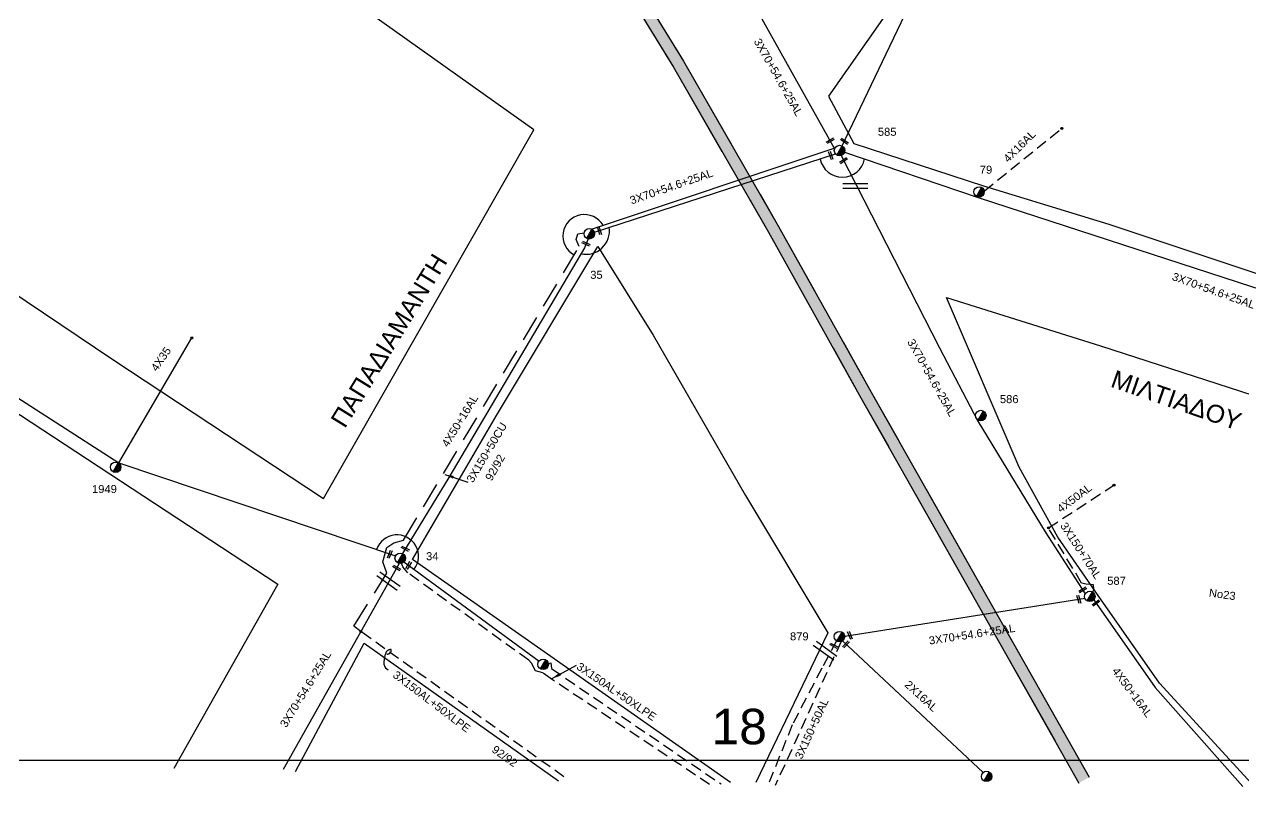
# Model space of a CAD drawing. Header units: millimetres. Extents: x 907 to 2022, y 699 to 1220.
# Drawn here: x 1215.3 to 1352.5, y 704 to 790.1 of the extents above; entities that cross this region are included whole.
import ezdxf

# ---------------------------------------------------------------- set-up
doc = ezdxf.new("R2010")
doc.units = ezdxf.units.MM
doc.linetypes.add('DASHED', pattern=[19.05, 12.7, -6.35])
for name, color, linetype in [('Άγνωστα', 7, 'Continuous'), ('Γέφυρες Εναέριου Δικτύου', 7, 'Continuous'), ('Γυμνά εναέρια ΧΤ (1Φ)   2x16AL', 7, 'Continuous'), ('Γυμνά εναέρια ΧΤ και ΦΟΠ (3Φ)   4x50+16AL', 7, 'Continuous'), ('Επιγραφές - Σχήματα', 7, 'Continuous'), ('Καλώδια ΧΤ   3x150+50AL', 7, 'DASHED'), ('Καλώδια ΧΤ   3x150+50CU', 7, 'DASHED'), ('Καλώδια ΧΤ   3x150AL+50XLPE', 7, 'DASHED'), ('Μηχανική τομή', 7, 'Continuous'), ('Στύλος ΦΜ', 7, 'Continuous'), ('Στύλος ΦΜ @ 1', 7, 'Continuous'), ('Συνδέσεις', 7, 'Continuous'), ('Συνεστραμμένα ΧΤ   3x70+54.6+25 AL', 7, 'SYN_LINE'), ('Τομή', 7, 'Continuous'), ('Υπόβαθρο ΔΕΗ', 7, 'Continuous'), ('Υπόγεια καλώδια Δικτύου ΧΤ και Παρ. ΧΤ - 3X150+70 AL', 7, 'DASHED'), ('Υπόγεια καλώδια Παροχών ΧΤ   4x16AL', 7, 'DASHED'), ('Υπόγεια καλώδια Παροχών ΧΤ   4x50AL', 7, 'DASHED')]:
    doc.layers.add(name, color=color, linetype=linetype)
doc.styles.get("Standard").update_dxf_attribs({"font": 'arial.ttf'})
doc.linetypes.add('SYN_LINE', pattern='A,0.5,-0.0001,["/\\/\\/\\/",Standard,S=0.1,R=0,X=0,Y=-0.05],-0.25', length=0.7501)
doc.dimstyles.new('ISO-25', dxfattribs={"dimtxt": 2.5, "dimasz": 2.5, "dimexe": 1.25, "dimexo": 0.625, "dimtad": 1, "dimtxsty": 'Standard', "dimcen": 2.5, "dimadec": 0, "dimazin": 0, "dimtfac": 1, "dimtmove": 0, "dimatfit": 3, "dimfxl": 1, "dimarcsym": 0})

# ---------------------------------------------------------------- blocks, each defined once
blk = doc.blocks.new('ΥΠΑΡΧΩΝ ΤΣΙΜΕΝΤΕΝΙΟΣ ΣΤΥΛΟΣ')
at = {"layer": 'Στύλος ΦΜ'}
blk.add_hatch(color=256, dxfattribs=at).paths.add_polyline_path([(-1.29, -2.28, 0.574793), (2.62, 0, 0.268822), (1.3, 2.27)])
blk.add_line((-1.29, -2.28), (1.3, 2.27), dxfattribs=at)
blk.add_circle((0, 0), 2.62, dxfattribs=at)
at = {"layer": 'Στύλος ΦΜ', "flags": 4}
for tag, p in [('ΤΥΠΟΣ', (-4.91, 3.03)), ('ΑΡΙΘΜΟΣ', (-4.68, 8.05))]:
    blk.add_attdef(tag, p, '', height=4, dxfattribs=at)
blk = doc.blocks.new('_ΣΥΝΔΕΣΗ')
at = {"layer": 'Συνδέσεις', "linetype": 'SYN_LINE', "ltscale": 40}
blk.add_hatch(color=256, dxfattribs=at).paths.add_polyline_path([(0.5, -0.01, 1), (-0.5, -0.01, 1)])
at = {"layer": 'Συνδέσεις'}
blk.add_circle((0, -0.01), 0.5, dxfattribs=at)
blk = doc.blocks.new('ΤΟΜΗ')
at = {"layer": 'Τομή', "ltscale": 40}
for p, q in [((-5.68, 0), (5.68, 0)), ((5.68, -2.33), (-5.68, -2.33))]:
    blk.add_line(p, q, dxfattribs=at)
blk = doc.blocks.new('ΜΗΧΑΝΙΚΗ ΤΟΜΗ')
at = {"layer": 'Μηχανική τομή', "ltscale": 40}
for p, q in [((-1.89, 0.78), (1.89, 0.78)), ((1.89, 0), (-1.89, 0))]:
    blk.add_line(p, q, dxfattribs=at)

msp = doc.modelspace()

# ---------------------------------------------------------------- linework, layer by layer
at = {"layer": 'Άγνωστα', "color": 1, "linetype": 'SYN_LINE', "ltscale": 10}
msp.add_lwpolyline([(1225.923, 740.74), (1234.148, 754.796)], dxfattribs=at)
at = {"layer": 'Γέφυρες Εναέριου Δικτύου', "ltscale": 20}
for centre, radius, start, end in [((1307.328, 775.451), 2.556, 191.73334, 348.33483), ((1278.302, 766.267), 2.417, 29.8683, 242.06377), ((1278.493, 766.847), 2.633, 257.18043, 8.36824), ((1257.219, 730.209), 2.426, 323.379, 160.96866)]:
    msp.add_arc(centre, radius, start, end, dxfattribs=at)
at = {"layer": 'Γυμνά εναέρια ΧΤ (1Φ)   2x16AL', "color": 6}
msp.add_lwpolyline([(1307.322, 720.7), (1323.171, 705.912)], dxfattribs=at)
at = {"layer": 'Γυμνά εναέρια ΧΤ και ΦΟΠ (3Φ)   4x50+16AL', "color": 62}
for points in [[(1307.27, 776.331), (1322.26, 807.724)], [(1278.721, 765.945), (1278.301, 764.944), (1263.051, 739.104), (1257.832, 730.538)]]:
    msp.add_lwpolyline(points, dxfattribs=at)
at = {"layer": 'Γυμνά εναέρια ΧΤ και ΦΟΠ (3Φ)   4x50+16AL', "color": 1}
for points in [[(1199.054, 758.027), (1225.923, 740.74), (1257.062, 730.283)], [(1258, 729.619), (1273.203, 718.441)]]:
    msp.add_lwpolyline(points, dxfattribs=at)
at = {"layer": 'Γυμνά εναέρια ΧΤ και ΦΟΠ (3Φ)   4x50+16AL', "color": 6}
msp.add_lwpolyline([(1335.608, 725.332), (1342.505, 715.467), (1352.376, 704.318)], dxfattribs=at)
at = {"layer": 'Επιγραφές - Σχήματα'}
msp.add_lwpolyline([(918.43, 1208.801), (1901.6, 1208.801), (1901.6, 707.265), (918.43, 707.265)], close=True, dxfattribs=at)
msp.add_lwpolyline([(1256.066, 719.213), (1256.154, 719.23), (1256.228, 719.247), (1256.291, 719.266), (1256.344, 719.286), (1256.388, 719.307), (1256.425, 719.331), (1256.455, 719.357), (1256.481, 719.386), (1256.503, 719.418), (1256.523, 719.451), (1256.539, 719.486), (1256.553, 719.522), (1256.564, 719.557), (1256.571, 719.591), (1256.577, 719.623), (1256.579, 719.652), (1256.579, 719.677), (1256.577, 719.699), (1256.57, 719.716), (1256.561, 719.73), (1256.547, 719.74), (1256.529, 719.746), (1256.507, 719.748), (1256.479, 719.746), (1256.447, 719.741), (1256.41, 719.732), (1256.37, 719.719), (1256.327, 719.703), (1256.284, 719.683), (1256.24, 719.661), (1256.198, 719.636), (1256.158, 719.608), (1256.121, 719.578), (1256.087, 719.546), (1256.056, 719.511), (1256.027, 719.473), (1256.001, 719.433), (1255.977, 719.391), (1255.955, 719.345), (1255.935, 719.297), (1255.916, 719.246), (1255.899, 719.193), (1255.883, 719.137), (1255.868, 719.079), (1255.854, 719.019), (1255.84, 718.958), (1255.827, 718.894), (1255.815, 718.83), (1255.802, 718.764), (1255.79, 718.696), (1255.779, 718.627), (1255.769, 718.557), (1255.759, 718.484), (1255.752, 718.41), (1255.746, 718.333), (1255.742, 718.253), (1255.741, 718.171), (1255.748, 718.085), (1255.767, 717.995), (1255.802, 717.899), (1255.86, 717.797), (1255.945, 717.688), (1256.061, 717.571), (1256.214, 717.445)], dxfattribs=at)
at = {"layer": 'Καλώδια ΧΤ   3x150+50AL', "color": 2, "ltscale": 0.1}
msp.add_lwpolyline([(1306.66, 720.709), (1305.012, 717.643), (1301.694, 711.253), (1299.091, 704.803)], dxfattribs=at)
at = {"layer": 'Καλώδια ΧΤ   3x150+50AL', "color": 6, "ltscale": 0.1}
msp.add_lwpolyline([(1307.175, 720.63), (1299.759, 704.422)], dxfattribs=at)
at = {"layer": 'Καλώδια ΧΤ   3x150+50CU', "color": 27, "ltscale": 0.23}
msp.add_lwpolyline([(1253.159, 721.756), (1252.368, 722.371), (1256.064, 728.322), (1255.628, 729.609), (1256.093, 731.219), (1256.881, 731.756), (1257.955, 732.042), (1277.731, 765.07), (1277.383, 765.892), (1277.573, 766.524), (1278.272, 766.616)], dxfattribs=at)
at = {"layer": 'Καλώδια ΧΤ   3x150AL+50XLPE', "color": 62, "ltscale": 0.1}
msp.add_lwpolyline([(1292.383, 704.561), (1274.703, 716.335), (1273.642, 717.1), (1272.803, 717.322), (1272.334, 718.21), (1272.038, 718.531), (1258.448, 728.364), (1257.882, 729.034), (1257.746, 729.443)], dxfattribs=at)
at = {"layer": 'Καλώδια ΧΤ   3x150AL+50XLPE', "color": 27, "ltscale": 0.1}
msp.add_lwpolyline([(1275.994, 705.411), (1253.159, 721.756)], dxfattribs=at)
at = {"layer": 'Καλώδια ΧΤ   3x150AL+50XLPE', "color": 1, "ltscale": 0.1}
msp.add_lwpolyline([(1274.238, 718.182), (1274.54, 718.232), (1274.619, 717.586), (1293.691, 704.61)], dxfattribs=at)
at = {"layer": 'Συνεστραμμένα ΧΤ   3x70+54.6+25 AL', "color": 7, "ltscale": 10}
msp.add_lwpolyline([(1289.254, 806.824), (1306.418, 776.152)], dxfattribs=at)
at = {"layer": 'Συνεστραμμένα ΧΤ   3x70+54.6+25 AL', "color": 27, "ltscale": 10}
for points in [[(1279.119, 767.045), (1306.418, 776.152)], [(1307.563, 775.701), (1322.602, 770.618), (1353.475, 760.556), (1396.54, 747.139)]]:
    msp.add_lwpolyline(points, dxfattribs=at)
at = {"layer": 'Συνεστραμμένα ΧΤ   3x70+54.6+25 AL', "color": 62, "ltscale": 10}
msp.add_lwpolyline([(1279.446, 766.694), (1306.564, 775.496)], dxfattribs=at)
at = {"layer": 'Συνεστραμμένα ΧΤ   3x70+54.6+25 AL', "color": 6, "ltscale": 10}
for points in [[(1307.182, 775.325), (1318.27, 753.666), (1322.547, 745.441), (1330.152, 732.975), (1334.649, 726.008)], [(1334.628, 725.486), (1307.586, 721.204)]]:
    msp.add_lwpolyline(points, dxfattribs=at)
at = {"layer": 'Συνεστραμμένα ΧΤ   3x70+54.6+25 AL', "color": 2, "ltscale": 10}
msp.add_lwpolyline([(1257.467, 729.418), (1244.429, 706.227)], dxfattribs=at)
at = {"layer": 'Υπόβαθρο ΔΕΗ', "linetype": 'DASHED', "const_width": 1.32, "flags": 128}
msp.add_lwpolyline([(1277.988, 803.351), (1288.893, 785.593), (1299.582, 767.021), (1309.993, 748.388), (1322.36, 726.516), (1334.502, 705.037)], dxfattribs=at)
msp.add_lwpolyline([(1277.988, 803.351), (1288.893, 785.593), (1299.582, 767.021), (1309.993, 748.388), (1322.36, 726.516), (1334.502, 705.037)], dxfattribs=at)
at = {"layer": 'Υπόβαθρο ΔΕΗ'}
for points in [[(1169.761, 803.379), (1163.527, 793.957), (1178.056, 784.268), (1201.686, 768.186), (1225.24, 752.358), (1248.937, 736.723), (1272.623, 778.219), (1237.238, 803.379)], [(1320.717, 803.379), (1305.767, 782.019), (1308.633, 776.665), (1323.194, 771.919), (1337.318, 767.601), (1362.845, 759.104), (1384.734, 751.663), (1387.07, 761.849), (1391.004, 778.777), (1396.194, 803.379)], [(1185.904, 716.071), (1170.162, 726.797), (1155.558, 736.804), (1134.557, 751.006), (1156.989, 784.483), (1179.954, 769.441), (1208.502, 750.264), (1243.8, 727.094), (1232.11, 706.347)], [(1294.757, 704.782), (1258.982, 729.874), (1268.428, 746.052), (1279.813, 765.101), (1286.026, 755.127), (1296.419, 737.076), (1305.675, 721.608), (1297.6, 704.776)], [(1353.359, 704.651), (1343.002, 715.933), (1336.114, 725.81), (1331.56, 732.366), (1327.219, 740.244), (1319.03, 759.33), (1336.377, 753.912), (1365.296, 744.529), (1382.782, 739.358), (1375.402, 703.972)], [(1245.804, 705.998), (1253.532, 720.46), (1275.38, 704.969)]]:
    msp.add_lwpolyline(points, dxfattribs=at)
at = {"layer": 'Υπόβαθρο ΔΕΗ', "linetype": 'DASHED', "flags": 128}
for points in [[(1277.425, 803.005), (1288.325, 785.256), (1299.008, 766.696), (1309.418, 748.065), (1321.786, 726.191), (1333.928, 704.712)], [(1278.55, 803.696), (1289.46, 785.931), (1300.156, 767.347), (1310.569, 748.711), (1322.935, 726.841), (1335.077, 705.361)]]:
    msp.add_lwpolyline(points, dxfattribs=at)
at = {"layer": 'Υπόβαθρο ΔΕΗ', "ltscale": 10}
for points in [[(1277.425, 803.005), (1288.325, 785.256), (1299.008, 766.696), (1309.418, 748.065), (1321.786, 726.191), (1333.928, 704.712)], [(1278.55, 803.696), (1289.46, 785.931), (1300.156, 767.347), (1310.569, 748.711), (1322.935, 726.841), (1335.077, 705.361)]]:
    msp.add_lwpolyline(points, dxfattribs=at)
at = {"layer": 'Υπόγεια καλώδια Δικτύου ΧΤ και Παρ. ΧΤ - 3X150+70 AL', "color": 6, "ltscale": 0.1}
msp.add_lwpolyline([(1335.496, 726.089), (1335.617, 726.524), (1335.579, 727.009), (1334.739, 727.08), (1334.226, 727.222), (1330.506, 733.425)], dxfattribs=at)
at = {"layer": 'Υπόγεια καλώδια Παροχών ΧΤ   4x16AL', "color": 27, "ltscale": 0.1}
msp.add_lwpolyline([(1323.303, 771.354), (1332.023, 778.382)], dxfattribs=at)
at = {"layer": 'Υπόγεια καλώδια Παροχών ΧΤ   4x50AL', "color": 6, "ltscale": 0.1}
msp.add_lwpolyline([(1330.506, 733.425), (1337.88, 738.228)], dxfattribs=at)

# ---------------------------------------------------------------- block references
at = {"layer": 'Μηχανική τομή'}
for p, xscale, yscale, zscale, rotation in [((1306.007, 776.9), 0.2499999999999958, 0.2499999999999958, 0.2499999999999958, 29.87529307678072), ((1307.51, 776.841), 0.2500000000000213, 0.2500000000000213, 0.2500000000000213, 325.4054770486742), ((1305.932, 775.291), 0.2500000000000295, 0.2500000000000295, 0.2500000000000295, 289.1145098763872), ((1307.518, 774.669), 0.2499999999999934, 0.2499999999999934, 0.2499999999999934, 34.49961807775686), ((1279.902, 766.843), 0.2499999999999551, 0.2499999999999551, 0.2499999999999551, 287.4982229341132), ((1278.453, 765.307), 0.2499999999999957, 0.2499999999999957, 0.2499999999999957, 337.1371044914308), ((1258.112, 730.996), 0.2500000000000062, 0.2500000000000062, 0.2500000000000062, 333.0894621760635), ((1256.503, 730.424), 0.2499999999999911, 0.2499999999999911, 0.2499999999999911, 67.25274242544195), ((1257.14, 728.836), 0.2499999999999954, 0.2499999999999954, 0.2499999999999954, 331.1241602471887), ((1258.61, 729.17), 0.2499999999999598, 0.2499999999999598, 0.2499999999999598, 61.33583187698024), ((1333.829, 725.359), 0.2499999999999797, 0.2499999999999797, 0.2499999999999797, 287.3277574528214), ((1334.417, 726.367), 0.2499999999999883, 0.2499999999999883, 0.2499999999999883, 31.1430398131752), ((1335.921, 724.884), 0.2499999999999977, 0.2499999999999977, 0.2499999999999977, 36.08397354071861), ((1308.077, 721.282), 0.2500000000000367, 0.2500000000000367, 0.2500000000000367, 292.9965976364689), ((1306.323, 720.082), 0.2500000000000085, 0.2500000000000085, 0.2500000000000085, 332.9871180048478), ((1307.803, 720.251), 0.2500000000000006, 0.2500000000000006, 0.2500000000000006, 46.24149694872705)]:
    msp.add_blockref('ΜΗΧΑΝΙΚΗ ΤΟΜΗ', p, dxfattribs=dict(at, xscale=xscale, yscale=yscale, zscale=zscale, rotation=rotation))
at = {"layer": 'Στύλος ΦΜ @ 1', "ltscale": 40}
ref = msp.add_blockref('ΥΠΑΡΧΩΝ ΤΣΙΜΕΝΤΕΝΙΟΣ ΣΤΥΛΟΣ', (1307.004, 775.887), dxfattribs=dict(at, xscale=0.2249999999999091, yscale=0.2249999999999091, zscale=0.2249999999999091))
ref.add_attrib('ΤΥΠΟΣ', '585', (1311.317, 777.543), dxfattribs={"layer": 'Στύλος ΦΜ', "height": 0.9, "flags": 4})
ref = msp.add_blockref('ΥΠΑΡΧΩΝ ΤΣΙΜΕΝΤΕΝΙΟΣ ΣΤΥΛΟΣ', (1322.702, 771.229), dxfattribs=dict(at, xscale=0.2249999999999091, yscale=0.2249999999999091, zscale=0.2249999999999091))
ref.add_attrib('ΤΥΠΟΣ', '79', (1322.78, 773.276), dxfattribs={"layer": 'Στύλος ΦΜ', "height": 0.9, "flags": 4})
ref = msp.add_blockref('ΥΠΑΡΧΩΝ ΤΣΙΜΕΝΤΕΝΙΟΣ ΣΤΥΛΟΣ', (1278.853, 766.519), dxfattribs=dict(at, xscale=0.2249999999999091, yscale=0.2249999999999091, zscale=0.2249999999999091))
ref.add_attrib('ΤΥΠΟΣ', '35', (1278.959, 761.449), dxfattribs={"layer": 'Στύλος ΦΜ', "height": 0.9, "flags": 4})
ref = msp.add_blockref('ΥΠΑΡΧΩΝ ΤΣΙΜΕΝΤΕΝΙΟΣ ΣΤΥΛΟΣ', (1322.901, 746.062), dxfattribs=dict(at, xscale=0.2249999999999091, yscale=0.2249999999999091, zscale=0.2249999999999091))
ref.add_attrib('ΤΥΠΟΣ', '586', (1325.047, 747.461), dxfattribs={"layer": 'Στύλος ΦΜ', "height": 0.9, "flags": 4})
ref = msp.add_blockref('ΥΠΑΡΧΩΝ ΤΣΙΜΕΝΤΕΝΙΟΣ ΣΤΥΛΟΣ', (1225.575, 740.242), dxfattribs=dict(at, xscale=0.2249999999999091, yscale=0.2249999999999091, zscale=0.2249999999999091))
ref.add_attrib('ΤΥΠΟΣ', '1949', (1222.908, 737.35), dxfattribs={"layer": 'Στύλος ΦΜ', "height": 0.9, "flags": 4})
ref = msp.add_blockref('ΥΠΑΡΧΩΝ ΤΣΙΜΕΝΤΕΝΙΟΣ ΣΤΥΛΟΣ', (1257.581, 730.005), dxfattribs=dict(at, xscale=0.2249999999999091, yscale=0.2249999999999091, zscale=0.2249999999999091))
ref.add_attrib('ΤΥΠΟΣ', '34', (1260.493, 729.789), dxfattribs={"layer": 'Στύλος ΦΜ', "height": 0.9, "flags": 4})
ref = msp.add_blockref('ΥΠΑΡΧΩΝ ΤΣΙΜΕΝΤΕΝΙΟΣ ΣΤΥΛΟΣ', (1335.16, 725.715), dxfattribs=dict(at, xscale=0.2249999999999091, yscale=0.2249999999999091, zscale=0.2249999999999091))
ref.add_attrib('ΤΥΠΟΣ', '587', (1337.119, 727.02), dxfattribs={"layer": 'Στύλος ΦΜ', "height": 0.9, "flags": 4})
ref = msp.add_blockref('ΥΠΑΡΧΩΝ ΤΣΙΜΕΝΤΕΝΙΟΣ ΣΤΥΛΟΣ', (1306.997, 721.191), dxfattribs=dict(at, xscale=0.2249999999999091, yscale=0.2249999999999091, zscale=0.2249999999999091))
ref.add_attrib('ΤΥΠΟΣ', '879', (1301.433, 720.769), dxfattribs={"layer": 'Στύλος ΦΜ', "height": 0.9, "flags": 4})
at = {"layer": 'Στύλος ΦΜ @ 1', "ltscale": 40, "xscale": 0.2249999999999091, "yscale": 0.2249999999999091, "zscale": 0.2249999999999091}
for p in [(1273.66, 718.07), (1323.551, 705.461)]:
    msp.add_blockref('ΥΠΑΡΧΩΝ ΤΣΙΜΕΝΤΕΝΙΟΣ ΣΤΥΛΟΣ', p, dxfattribs=at)
at = {"layer": 'Συνδέσεις', "xscale": 0.2249999999999091, "yscale": 0.2249999999999091, "zscale": 0.2249999999999091}
for p in [(1332.024, 778.385), (1234.148, 754.796), (1337.88, 738.228), (1330.506, 733.425), (1253.159, 721.756)]:
    msp.add_blockref('_ΣΥΝΔΕΣΗ', p, dxfattribs=at)
at = {"layer": 'Τομή', "xscale": 0.25, "yscale": 0.25, "zscale": 0.25}
msp.add_blockref('ΤΟΜΗ', (1308.788, 772.187), dxfattribs=at)
at = {"layer": 'Τομή'}
for p, xscale, yscale, zscale, rotation in [((1256.434, 727.671), 0.2499999999999876, 0.2499999999999876, 0.2499999999999876, 324.6711073610692), ((1305.549, 719.836), 0.2499999999999762, 0.2499999999999762, 0.2499999999999762, 323.9856114941137)]:
    msp.add_blockref('ΤΟΜΗ', p, dxfattribs=dict(at, xscale=xscale, yscale=yscale, zscale=zscale, rotation=rotation))

# ---------------------------------------------------------------- texts
at = {"layer": 'Άγνωστα', "color": 7, "insert": (1229.465, 751.474), "char_height": 0.9, "width": 84.18588, "attachment_point": 1, "rotation": 55.37113}
msp.add_mtext('4X35', dxfattribs=at)
at = {"layer": 'Γυμνά εναέρια ΧΤ (1Φ)   2x16AL', "color": 7, "insert": (1314.856, 716.335), "char_height": 0.9, "width": 84.18588, "attachment_point": 1, "rotation": 317.58861}
msp.add_mtext('2X16AL', dxfattribs=at)
at = {"layer": 'Γυμνά εναέρια ΧΤ και ΦΟΠ (3Φ)   4x50+16AL', "color": 7, "char_height": 0.9, "width": 84.18588, "attachment_point": 1}
for insert, rotation in [((1262.186, 742.902), 58.51222), ((1338.336, 717.84), 306.65549)]:
    msp.add_mtext('4X50+16AL', dxfattribs=dict(at, insert=insert, rotation=rotation))
at = {"layer": 'Επιγραφές - Σχήματα', "linetype": 'Continuous', "char_height": 2, "width": 23.56556, "attachment_point": 1}
for s, insert, rotation in [('ΠΑΠΑΔΙΑΜΑΝΤΗ', (1249.653, 745.572), 58.41862), ('ΜΙΛΤΙΑΔΟΥ', (1338.037, 751.232), 340.8856)]:
    msp.add_mtext(s, dxfattribs=dict(at, insert=insert, rotation=rotation))
at = {"layer": 'Επιγραφές - Σχήματα', "color": 7, "char_height": 0.9, "width": 13.92422, "attachment_point": 5}
for insert, rotation in [((1268.254, 740.215), 60.53071), ((1269.341, 707.733), 324.66426)]:
    msp.add_mtext('92/92', dxfattribs=dict(at, insert=insert, rotation=rotation))
at = {"layer": 'Επιγραφές - Σχήματα', "insert": (1348.64, 726.592), "char_height": 0.9, "attachment_point": 1, "rotation": 352.08864}
msp.add_mtext_dynamic_manual_height_columns('No23', width=10.09091, gutter_width=12.5, heights=[0], dxfattribs=at)
at = {"layer": 'Επιγραφές - Σχήματα', "linetype": 'DASHED', "insert": (1292.617, 713.07), "char_height": 4, "width": 11.20522, "attachment_point": 1}
msp.add_mtext('18', dxfattribs=at)
at = {"layer": 'Καλώδια ΧΤ   3x150+50AL', "color": 7, "insert": (1301.94, 707.699), "char_height": 0.9, "width": 84.18588, "attachment_point": 1, "rotation": 65.33571}
msp.add_mtext('3X150+50AL', dxfattribs=at)
at = {"layer": 'Καλώδια ΧΤ   3x150+50CU', "color": 7, "insert": (1264.982, 738.893), "char_height": 0.9, "width": 84.18588, "attachment_point": 1, "rotation": 59.12186}
msp.add_mtext('3X150+50CU', dxfattribs=at)
at = {"layer": 'Καλώδια ΧΤ   3x150AL+50XLPE', "color": 7, "char_height": 0.9, "width": 13.92422, "attachment_point": 5}
for insert, rotation in [((1281.916, 714.996), 325.53852), ((1261.124, 713.875), 322.85686)]:
    msp.add_mtext('3X150AL+50XLPE', dxfattribs=dict(at, insert=insert, rotation=rotation))
at = {"layer": 'Συνεστραμμένα ΧΤ   3x70+54.6+25 AL', "color": 7, "char_height": 0.9, "width": 84.18588, "attachment_point": 1}
for insert, rotation in [((1298.109, 788.614), 299.52231), ((1283.315, 770.659), 19.06033), ((1344.639, 762.189), 340.41654), ((1315.367, 754.806), 299.52231), ((1316.999, 721.174), 8.47656), ((1243.992, 711.343), 58.49521)]:
    msp.add_mtext('3X70+54.6+25AL', dxfattribs=dict(at, insert=insert, rotation=rotation))
at = {"layer": 'Υπόγεια καλώδια Δικτύου ΧΤ και Παρ. ΧΤ - 3X150+70 AL', "color": 7, "insert": (1332.543, 734.167), "char_height": 0.9, "width": 84.18588, "attachment_point": 1, "rotation": 303.20883}
msp.add_mtext('3X150+70AL', dxfattribs=at)
at = {"layer": 'Υπόγεια καλώδια Παροχών ΧΤ   4x16AL', "color": 7, "insert": (1325.348, 775.114), "char_height": 0.9, "width": 84.18588, "attachment_point": 1, "rotation": 44.86463}
msp.add_mtext('4X16AL', dxfattribs=at)
at = {"layer": 'Υπόγεια καλώδια Παροχών ΧΤ   4x50AL', "color": 7, "insert": (1331.364, 735.793), "char_height": 0.9, "width": 84.18588, "attachment_point": 1, "rotation": 36.81374}
msp.add_mtext('4X50AL', dxfattribs=at)

# ---------------------------------------------------------------- leaders
at = {"layer": 'Επιγραφές - Σχήματα', "ltscale": 40}
for points in [[(1262.621, 739.437), (1265.172, 738.57)], [(1274.615, 716.437), (1277.401, 717.971)]]:
    msp.add_leader(points, dimstyle='ISO-25', override={"dimasz": 1, "dimtad": 0}, dxfattribs=at)

doc.saveas('drawing.dxf')
